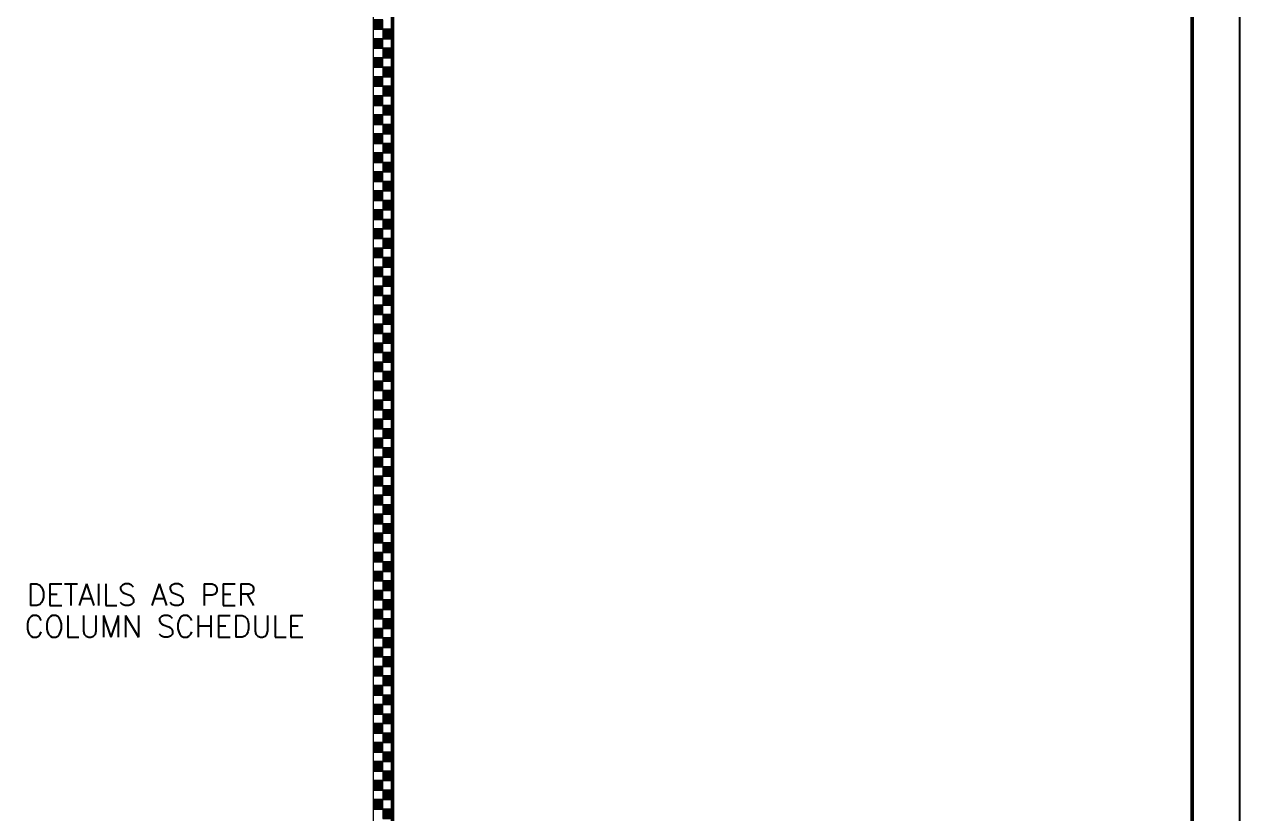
# Model space of a CAD drawing. Extents: x -200722 to 834823, y -494970 to 88783.
# Drawn here: x 301138 to 315183, y -155984 to -146853 of the extents above; entities that cross this region are included whole.
import ezdxf
from ezdxf.enums import TextEntityAlignment as Align

# ---------------------------------------------------------------- set-up
doc = ezdxf.new("R2010")
doc.units = 0
doc.header["$LTSCALE"] = 100
doc.header["$MEASUREMENT"] = 0
doc.layers.get('0').update_dxf_attribs({"linetype": 'CONTINUOUS'})
doc.layers.add('9_PRINT BOUNDARY_NON PRINT', color=32, linetype='CONTINUOUS', plot=False)
doc.layers.add('9_TITLE TEXT', color=7, linetype='CONTINUOUS', lineweight=20)
doc.layers.add('TEXT', color=2, linetype='CONTINUOUS')
doc.styles.get("Standard").update_dxf_attribs({"font": 'simplex.shx'})

# ---------------------------------------------------------------- blocks, each defined once
blk = doc.blocks.new('TITLE CHAIN')
at = {"layer": '9_TITLE TEXT'}
h = blk.add_hatch(color=256, dxfattribs=at)
h.dxf.hatch_style = 1
h.paths.add_polyline_path([(0, -255.62), (1, -255.62), (1, -254.62), (0, -254.62)])
h = blk.add_hatch(color=256, dxfattribs=at)
h.dxf.hatch_style = 1
h.paths.add_polyline_path([(0, -257.62), (1, -257.62), (1, -256.62), (0, -256.62)])
h = blk.add_hatch(color=256, dxfattribs=at)
h.dxf.hatch_style = 1
h.paths.add_polyline_path([(1, -256.62), (2, -256.62), (2, -255.62), (1, -255.62)])
h = blk.add_hatch(color=256, dxfattribs=at)
h.dxf.hatch_style = 1
h.paths.add_polyline_path([(1, -258.62), (2, -258.62), (2, -257.62), (1, -257.62)])
h = blk.add_hatch(color=256, dxfattribs=at)
h.dxf.hatch_style = 1
h.paths.add_polyline_path([(0, -259.62), (1, -259.62), (1, -258.62), (0, -258.62)])
h = blk.add_hatch(color=256, dxfattribs=at)
h.dxf.hatch_style = 1
h.paths.add_polyline_path([(1, -260.62), (2, -260.62), (2, -259.62), (1, -259.62)])
h = blk.add_hatch(color=256, dxfattribs=at)
h.dxf.hatch_style = 1
h.paths.add_polyline_path([(0, -261.62), (1, -261.62), (1, -260.62), (0, -260.62)])
h = blk.add_hatch(color=256, dxfattribs=at)
h.dxf.hatch_style = 1
h.paths.add_polyline_path([(1, -262.62), (2, -262.62), (2, -261.62), (1, -261.62)])
h = blk.add_hatch(color=256, dxfattribs=at)
h.dxf.hatch_style = 1
h.paths.add_polyline_path([(0, -263.62), (1, -263.62), (1, -262.62), (0, -262.62)])
h = blk.add_hatch(color=256, dxfattribs=at)
h.dxf.hatch_style = 1
h.paths.add_polyline_path([(1, -264.62), (2, -264.62), (2, -263.62), (1, -263.62)])
h = blk.add_hatch(color=256, dxfattribs=at)
h.dxf.hatch_style = 1
h.paths.add_polyline_path([(0, -265.62), (1, -265.62), (1, -264.62), (0, -264.62)])
h = blk.add_hatch(color=256, dxfattribs=at)
h.dxf.hatch_style = 1
h.paths.add_polyline_path([(0, -267.62), (1, -267.62), (1, -266.62), (0, -266.62)])
h = blk.add_hatch(color=256, dxfattribs=at)
h.dxf.hatch_style = 1
h.paths.add_polyline_path([(1, -266.62), (2, -266.62), (2, -265.62), (1, -265.62)])
h = blk.add_hatch(color=256, dxfattribs=at)
h.dxf.hatch_style = 1
h.paths.add_polyline_path([(1, -268.62), (2, -268.62), (2, -267.62), (1, -267.62)])
h = blk.add_hatch(color=256, dxfattribs=at)
h.dxf.hatch_style = 1
h.paths.add_polyline_path([(0, -269.62), (1, -269.62), (1, -268.62), (0, -268.62)])
h = blk.add_hatch(color=256, dxfattribs=at)
h.dxf.hatch_style = 1
h.paths.add_polyline_path([(0, -271.62), (1, -271.62), (1, -270.62), (0, -270.62)])
h = blk.add_hatch(color=256, dxfattribs=at)
h.dxf.hatch_style = 1
h.paths.add_polyline_path([(1, -270.62), (2, -270.62), (2, -269.62), (1, -269.62)])
h = blk.add_hatch(color=256, dxfattribs=at)
h.dxf.hatch_style = 1
h.paths.add_polyline_path([(1, -272.62), (2, -272.62), (2, -271.62), (1, -271.62)])
h = blk.add_hatch(color=256, dxfattribs=at)
h.dxf.hatch_style = 1
h.paths.add_polyline_path([(0, -273.62), (1, -273.62), (1, -272.62), (0, -272.62)])
h = blk.add_hatch(color=256, dxfattribs=at)
h.dxf.hatch_style = 1
h.paths.add_polyline_path([(1, -274.62), (2, -274.62), (2, -273.62), (1, -273.62)])
h = blk.add_hatch(color=256, dxfattribs=at)
h.dxf.hatch_style = 1
h.paths.add_polyline_path([(0, -275.62), (1, -275.62), (1, -274.62), (0, -274.62)])
h = blk.add_hatch(color=256, dxfattribs=at)
h.dxf.hatch_style = 1
h.paths.add_polyline_path([(1, -276.62), (2, -276.62), (2, -275.62), (1, -275.62)])
h = blk.add_hatch(color=256, dxfattribs=at)
h.dxf.hatch_style = 1
h.paths.add_polyline_path([(0, -277.62), (1, -277.62), (1, -276.62), (0, -276.62)])
h = blk.add_hatch(color=256, dxfattribs=at)
h.dxf.hatch_style = 1
h.paths.add_polyline_path([(1, -278.62), (2, -278.62), (2, -277.62), (1, -277.62)])
h = blk.add_hatch(color=256, dxfattribs=at)
h.dxf.hatch_style = 1
h.paths.add_polyline_path([(0, -279.62), (1, -279.62), (1, -278.62), (0, -278.62)])
h = blk.add_hatch(color=256, dxfattribs=at)
h.dxf.hatch_style = 1
h.paths.add_polyline_path([(0, -281.62), (1, -281.62), (1, -280.62), (0, -280.62)])
h = blk.add_hatch(color=256, dxfattribs=at)
h.dxf.hatch_style = 1
h.paths.add_polyline_path([(1, -280.62), (2, -280.62), (2, -279.62), (1, -279.62)])
h = blk.add_hatch(color=256, dxfattribs=at)
h.dxf.hatch_style = 1
h.paths.add_polyline_path([(1, -282.62), (2, -282.62), (2, -281.62), (1, -281.62)])
h = blk.add_hatch(color=256, dxfattribs=at)
h.dxf.hatch_style = 1
h.paths.add_polyline_path([(0, -283.62), (1, -283.62), (1, -282.62), (0, -282.62)])
h = blk.add_hatch(color=256, dxfattribs=at)
h.dxf.hatch_style = 1
h.paths.add_polyline_path([(0, -285.62), (1, -285.62), (1, -284.62), (0, -284.62)])
h = blk.add_hatch(color=256, dxfattribs=at)
h.dxf.hatch_style = 1
h.paths.add_polyline_path([(1, -284.62), (2, -284.62), (2, -283.62), (1, -283.62)])
h = blk.add_hatch(color=256, dxfattribs=at)
h.dxf.hatch_style = 1
h.paths.add_polyline_path([(1, -286.62), (2, -286.62), (2, -285.62), (1, -285.62)])
h = blk.add_hatch(color=256, dxfattribs=at)
h.dxf.hatch_style = 1
h.paths.add_polyline_path([(0, -287.62), (1, -287.62), (1, -286.62), (0, -286.62)])
h = blk.add_hatch(color=256, dxfattribs=at)
h.dxf.hatch_style = 1
h.paths.add_polyline_path([(1, -288.62), (2, -288.62), (2, -287.62), (1, -287.62)])
h = blk.add_hatch(color=256, dxfattribs=at)
h.dxf.hatch_style = 1
h.paths.add_polyline_path([(0, -289.62), (1, -289.62), (1, -288.62), (0, -288.62)])
h = blk.add_hatch(color=256, dxfattribs=at)
h.dxf.hatch_style = 1
h.paths.add_polyline_path([(1, -290.62), (2, -290.62), (2, -289.62), (1, -289.62)])
h = blk.add_hatch(color=256, dxfattribs=at)
h.dxf.hatch_style = 1
h.paths.add_polyline_path([(0, -291.62), (1, -291.62), (1, -290.62), (0, -290.62)])
h = blk.add_hatch(color=256, dxfattribs=at)
h.dxf.hatch_style = 1
h.paths.add_polyline_path([(1, -292.62), (2, -292.62), (2, -291.62), (1, -291.62)])
h = blk.add_hatch(color=256, dxfattribs=at)
h.dxf.hatch_style = 1
h.paths.add_polyline_path([(0, -293.62), (1, -293.62), (1, -292.62), (0, -292.62)])
h = blk.add_hatch(color=256, dxfattribs=at)
h.dxf.hatch_style = 1
h.paths.add_polyline_path([(1, -294.62), (2, -294.62), (2, -293.62), (1, -293.62)])
h = blk.add_hatch(color=256, dxfattribs=at)
h.dxf.hatch_style = 1
h.paths.add_polyline_path([(0, -295.62), (1, -295.62), (1, -294.62), (0, -294.62)])
h = blk.add_hatch(color=256, dxfattribs=at)
h.dxf.hatch_style = 1
h.paths.add_polyline_path([(1, -296.62), (2, -296.62), (2, -295.62), (1, -295.62)])
h = blk.add_hatch(color=256, dxfattribs=at)
h.dxf.hatch_style = 1
h.paths.add_polyline_path([(0, -297.62), (1, -297.62), (1, -296.62), (0, -296.62)])
h = blk.add_hatch(color=256, dxfattribs=at)
h.dxf.hatch_style = 1
h.paths.add_polyline_path([(0, -299.62), (1, -299.62), (1, -298.62), (0, -298.62)])
h = blk.add_hatch(color=256, dxfattribs=at)
h.dxf.hatch_style = 1
h.paths.add_polyline_path([(1, -298.62), (2, -298.62), (2, -297.62), (1, -297.62)])
h = blk.add_hatch(color=256, dxfattribs=at)
h.dxf.hatch_style = 1
h.paths.add_polyline_path([(1, -300.62), (2, -300.62), (2, -299.62), (1, -299.62)])
h = blk.add_hatch(color=256, dxfattribs=at)
h.dxf.hatch_style = 1
h.paths.add_polyline_path([(0, -301.62), (1, -301.62), (1, -300.62), (0, -300.62)])
h = blk.add_hatch(color=256, dxfattribs=at)
h.dxf.hatch_style = 1
h.paths.add_polyline_path([(1, -302.62), (2, -302.62), (2, -301.62), (1, -301.62)])
h = blk.add_hatch(color=256, dxfattribs=at)
h.dxf.hatch_style = 1
h.paths.add_polyline_path([(0, -303.62), (1, -303.62), (1, -302.62), (0, -302.62)])
h = blk.add_hatch(color=256, dxfattribs=at)
h.dxf.hatch_style = 1
h.paths.add_polyline_path([(1, -304.62), (2, -304.62), (2, -303.62), (1, -303.62)])
h = blk.add_hatch(color=256, dxfattribs=at)
h.dxf.hatch_style = 1
h.paths.add_polyline_path([(0, -305.62), (1, -305.62), (1, -304.62), (0, -304.62)])
h = blk.add_hatch(color=256, dxfattribs=at)
h.dxf.hatch_style = 1
h.paths.add_polyline_path([(1, -306.62), (2, -306.62), (2, -305.62), (1, -305.62)])
h = blk.add_hatch(color=256, dxfattribs=at)
h.dxf.hatch_style = 1
h.paths.add_polyline_path([(0, -307.62), (1, -307.62), (1, -306.62), (0, -306.62)])
h = blk.add_hatch(color=256, dxfattribs=at)
h.dxf.hatch_style = 1
h.paths.add_polyline_path([(1, -308.62), (2, -308.62), (2, -307.62), (1, -307.62)])
h = blk.add_hatch(color=256, dxfattribs=at)
h.dxf.hatch_style = 1
h.paths.add_polyline_path([(0, -309.62), (1, -309.62), (1, -308.62), (0, -308.62)])
h = blk.add_hatch(color=256, dxfattribs=at)
h.dxf.hatch_style = 1
h.paths.add_polyline_path([(1, -310.62), (2, -310.62), (2, -309.62), (1, -309.62)])
h = blk.add_hatch(color=256, dxfattribs=at)
h.dxf.hatch_style = 1
h.paths.add_polyline_path([(0, -311.62), (1, -311.62), (1, -310.62), (0, -310.62)])
h = blk.add_hatch(color=256, dxfattribs=at)
h.dxf.hatch_style = 1
h.paths.add_polyline_path([(0, -313.62), (1, -313.62), (1, -312.62), (0, -312.62)])
h = blk.add_hatch(color=256, dxfattribs=at)
h.dxf.hatch_style = 1
h.paths.add_polyline_path([(1, -312.62), (2, -312.62), (2, -311.62), (1, -311.62)])
h = blk.add_hatch(color=256, dxfattribs=at)
h.dxf.hatch_style = 1
h.paths.add_polyline_path([(1, -314.62), (2, -314.62), (2, -313.62), (1, -313.62)])
h = blk.add_hatch(color=256, dxfattribs=at)
h.dxf.hatch_style = 1
h.paths.add_polyline_path([(0, -315.62), (1, -315.62), (1, -314.62), (0, -314.62)])
h = blk.add_hatch(color=256, dxfattribs=at)
h.dxf.hatch_style = 1
h.paths.add_polyline_path([(0, -317.62), (1, -317.62), (1, -316.62), (0, -316.62)])
h = blk.add_hatch(color=256, dxfattribs=at)
h.dxf.hatch_style = 1
h.paths.add_polyline_path([(1, -316.62), (2, -316.62), (2, -315.62), (1, -315.62)])
h = blk.add_hatch(color=256, dxfattribs=at)
h.dxf.hatch_style = 1
h.paths.add_polyline_path([(1, -318.62), (2, -318.62), (2, -317.62), (1, -317.62)])
h = blk.add_hatch(color=256, dxfattribs=at)
h.dxf.hatch_style = 1
h.paths.add_polyline_path([(0, -319.62), (1, -319.62), (1, -318.62), (0, -318.62)])
h = blk.add_hatch(color=256, dxfattribs=at)
h.dxf.hatch_style = 1
h.paths.add_polyline_path([(1, -320.62), (2, -320.62), (2, -319.62), (1, -319.62)])
h = blk.add_hatch(color=256, dxfattribs=at)
h.dxf.hatch_style = 1
h.paths.add_polyline_path([(0, -321.62), (1, -321.62), (1, -320.62), (0, -320.62)])
h = blk.add_hatch(color=256, dxfattribs=at)
h.dxf.hatch_style = 1
h.paths.add_polyline_path([(1, -322.62), (2, -322.62), (2, -321.62), (1, -321.62)])
h = blk.add_hatch(color=256, dxfattribs=at)
h.dxf.hatch_style = 1
h.paths.add_polyline_path([(0, -323.62), (1, -323.62), (1, -322.62), (0, -322.62)])
h = blk.add_hatch(color=256, dxfattribs=at)
h.dxf.hatch_style = 1
h.paths.add_polyline_path([(1, -324.62), (2, -324.62), (2, -323.62), (1, -323.62)])
h = blk.add_hatch(color=256, dxfattribs=at)
h.dxf.hatch_style = 1
h.paths.add_polyline_path([(0, -325.62), (1, -325.62), (1, -324.62), (0, -324.62)])
h = blk.add_hatch(color=256, dxfattribs=at)
h.dxf.hatch_style = 1
h.paths.add_polyline_path([(0, -327.62), (1, -327.62), (1, -326.62), (0, -326.62)])
h = blk.add_hatch(color=256, dxfattribs=at)
h.dxf.hatch_style = 1
h.paths.add_polyline_path([(1, -326.62), (2, -326.62), (2, -325.62), (1, -325.62)])
h = blk.add_hatch(color=256, dxfattribs=at)
h.dxf.hatch_style = 1
h.paths.add_polyline_path([(1, -328.62), (2, -328.62), (2, -327.62), (1, -327.62)])
h = blk.add_hatch(color=256, dxfattribs=at)
h.dxf.hatch_style = 1
h.paths.add_polyline_path([(0, -329.62), (1, -329.62), (1, -328.62), (0, -328.62)])
h = blk.add_hatch(color=256, dxfattribs=at)
h.dxf.hatch_style = 1
h.paths.add_polyline_path([(0, -331.62), (1, -331.62), (1, -330.62), (0, -330.62)])
h = blk.add_hatch(color=256, dxfattribs=at)
h.dxf.hatch_style = 1
h.paths.add_polyline_path([(1, -330.62), (2, -330.62), (2, -329.62), (1, -329.62)])
h = blk.add_hatch(color=256, dxfattribs=at)
h.dxf.hatch_style = 1
h.paths.add_polyline_path([(1, -332.62), (2, -332.62), (2, -331.62), (1, -331.62)])
h = blk.add_hatch(color=256, dxfattribs=at)
h.dxf.hatch_style = 1
h.paths.add_polyline_path([(0, -333.62), (1, -333.62), (1, -332.62), (0, -332.62)])
h = blk.add_hatch(color=256, dxfattribs=at)
h.dxf.hatch_style = 1
h.paths.add_polyline_path([(1, -334.62), (2, -334.62), (2, -333.62), (1, -333.62)])
h = blk.add_hatch(color=256, dxfattribs=at)
h.dxf.hatch_style = 1
h.paths.add_polyline_path([(0, -335.62), (1, -335.62), (1, -334.62), (0, -334.62)])
h = blk.add_hatch(color=256, dxfattribs=at)
h.dxf.hatch_style = 1
h.paths.add_polyline_path([(1, -336.62), (2, -336.62), (2, -335.62), (1, -335.62)])
h = blk.add_hatch(color=256, dxfattribs=at)
h.dxf.hatch_style = 1
h.paths.add_polyline_path([(0, -337.62), (1, -337.62), (1, -336.62), (0, -336.62)])
h = blk.add_hatch(color=256, dxfattribs=at)
h.dxf.hatch_style = 1
h.paths.add_polyline_path([(1, -338.62), (2, -338.62), (2, -337.62), (1, -337.62)])
for p, q in [((0, -584), (0, 0)), ((2, -584), (2, 0))]:
    blk.add_line(p, q, dxfattribs=at)
for points in [[(0, -255.62), (1, -255.62), (1, -254.62), (0, -254.62)], [(0, -257.62), (1, -257.62), (1, -256.62), (0, -256.62)], [(1, -256.62), (2, -256.62), (2, -255.62), (1, -255.62)], [(1, -258.62), (2, -258.62), (2, -257.62), (1, -257.62)], [(0, -259.62), (1, -259.62), (1, -258.62), (0, -258.62)], [(1, -260.62), (2, -260.62), (2, -259.62), (1, -259.62)], [(0, -261.62), (1, -261.62), (1, -260.62), (0, -260.62)], [(1, -262.62), (2, -262.62), (2, -261.62), (1, -261.62)], [(0, -263.62), (1, -263.62), (1, -262.62), (0, -262.62)], [(1, -264.62), (2, -264.62), (2, -263.62), (1, -263.62)], [(0, -265.62), (1, -265.62), (1, -264.62), (0, -264.62)], [(0, -267.62), (1, -267.62), (1, -266.62), (0, -266.62)], [(1, -266.62), (2, -266.62), (2, -265.62), (1, -265.62)], [(1, -268.62), (2, -268.62), (2, -267.62), (1, -267.62)], [(0, -269.62), (1, -269.62), (1, -268.62), (0, -268.62)], [(0, -271.62), (1, -271.62), (1, -270.62), (0, -270.62)], [(1, -270.62), (2, -270.62), (2, -269.62), (1, -269.62)], [(1, -272.62), (2, -272.62), (2, -271.62), (1, -271.62)], [(0, -273.62), (1, -273.62), (1, -272.62), (0, -272.62)], [(1, -274.62), (2, -274.62), (2, -273.62), (1, -273.62)], [(0, -275.62), (1, -275.62), (1, -274.62), (0, -274.62)], [(1, -276.62), (2, -276.62), (2, -275.62), (1, -275.62)], [(0, -277.62), (1, -277.62), (1, -276.62), (0, -276.62)], [(1, -278.62), (2, -278.62), (2, -277.62), (1, -277.62)], [(0, -279.62), (1, -279.62), (1, -278.62), (0, -278.62)], [(0, -281.62), (1, -281.62), (1, -280.62), (0, -280.62)], [(1, -280.62), (2, -280.62), (2, -279.62), (1, -279.62)], [(1, -282.62), (2, -282.62), (2, -281.62), (1, -281.62)], [(0, -283.62), (1, -283.62), (1, -282.62), (0, -282.62)], [(0, -285.62), (1, -285.62), (1, -284.62), (0, -284.62)], [(1, -284.62), (2, -284.62), (2, -283.62), (1, -283.62)], [(1, -286.62), (2, -286.62), (2, -285.62), (1, -285.62)], [(0, -287.62), (1, -287.62), (1, -286.62), (0, -286.62)], [(1, -288.62), (2, -288.62), (2, -287.62), (1, -287.62)], [(0, -289.62), (1, -289.62), (1, -288.62), (0, -288.62)], [(1, -290.62), (2, -290.62), (2, -289.62), (1, -289.62)], [(0, -291.62), (1, -291.62), (1, -290.62), (0, -290.62)], [(1, -292.62), (2, -292.62), (2, -291.62), (1, -291.62)], [(0, -293.62), (1, -293.62), (1, -292.62), (0, -292.62)], [(1, -294.62), (2, -294.62), (2, -293.62), (1, -293.62)], [(0, -295.62), (1, -295.62), (1, -294.62), (0, -294.62)], [(1, -296.62), (2, -296.62), (2, -295.62), (1, -295.62)], [(0, -297.62), (1, -297.62), (1, -296.62), (0, -296.62)], [(0, -299.62), (1, -299.62), (1, -298.62), (0, -298.62)], [(1, -298.62), (2, -298.62), (2, -297.62), (1, -297.62)], [(1, -300.62), (2, -300.62), (2, -299.62), (1, -299.62)], [(0, -301.62), (1, -301.62), (1, -300.62), (0, -300.62)], [(1, -302.62), (2, -302.62), (2, -301.62), (1, -301.62)], [(0, -303.62), (1, -303.62), (1, -302.62), (0, -302.62)], [(1, -304.62), (2, -304.62), (2, -303.62), (1, -303.62)], [(0, -305.62), (1, -305.62), (1, -304.62), (0, -304.62)], [(1, -306.62), (2, -306.62), (2, -305.62), (1, -305.62)], [(0, -307.62), (1, -307.62), (1, -306.62), (0, -306.62)], [(1, -308.62), (2, -308.62), (2, -307.62), (1, -307.62)], [(0, -309.62), (1, -309.62), (1, -308.62), (0, -308.62)], [(1, -310.62), (2, -310.62), (2, -309.62), (1, -309.62)], [(0, -311.62), (1, -311.62), (1, -310.62), (0, -310.62)], [(0, -313.62), (1, -313.62), (1, -312.62), (0, -312.62)], [(1, -312.62), (2, -312.62), (2, -311.62), (1, -311.62)], [(1, -314.62), (2, -314.62), (2, -313.62), (1, -313.62)], [(0, -315.62), (1, -315.62), (1, -314.62), (0, -314.62)], [(0, -317.62), (1, -317.62), (1, -316.62), (0, -316.62)], [(1, -316.62), (2, -316.62), (2, -315.62), (1, -315.62)], [(1, -318.62), (2, -318.62), (2, -317.62), (1, -317.62)], [(0, -319.62), (1, -319.62), (1, -318.62), (0, -318.62)], [(1, -320.62), (2, -320.62), (2, -319.62), (1, -319.62)], [(0, -321.62), (1, -321.62), (1, -320.62), (0, -320.62)], [(1, -322.62), (2, -322.62), (2, -321.62), (1, -321.62)], [(0, -323.62), (1, -323.62), (1, -322.62), (0, -322.62)], [(1, -324.62), (2, -324.62), (2, -323.62), (1, -323.62)], [(0, -325.62), (1, -325.62), (1, -324.62), (0, -324.62)], [(0, -327.62), (1, -327.62), (1, -326.62), (0, -326.62)], [(1, -326.62), (2, -326.62), (2, -325.62), (1, -325.62)], [(1, -328.62), (2, -328.62), (2, -327.62), (1, -327.62)], [(0, -329.62), (1, -329.62), (1, -328.62), (0, -328.62)], [(0, -331.62), (1, -331.62), (1, -330.62), (0, -330.62)], [(1, -330.62), (2, -330.62), (2, -329.62), (1, -329.62)], [(1, -332.62), (2, -332.62), (2, -331.62), (1, -331.62)], [(0, -333.62), (1, -333.62), (1, -332.62), (0, -332.62)], [(1, -334.62), (2, -334.62), (2, -333.62), (1, -333.62)], [(0, -335.62), (1, -335.62), (1, -334.62), (0, -334.62)], [(1, -336.62), (2, -336.62), (2, -335.62), (1, -335.62)], [(0, -337.62), (1, -337.62), (1, -336.62), (0, -336.62)], [(1, -338.62), (2, -338.62), (2, -337.62), (1, -337.62)]]:
    blk.add_lwpolyline(points, close=True, dxfattribs=at)

msp = doc.modelspace()

# ---------------------------------------------------------------- linework, layer by layer
at = {"color": 18, "true_color": 0x000000}
msp.add_lwpolyline([(223222.7, -183032.7), (314632.7, -183032.7), (314632.7, -118792.7), (223222.7, -118792.7)], close=True, dxfattribs=at)
at = {"layer": '9_PRINT BOUNDARY_NON PRINT', "color": 18, "true_color": 0x000000}
msp.add_lwpolyline([(222672.7, -183582.7), (315182.7, -183582.7), (315182.7, -118242.7), (222672.7, -118242.7)], close=True, dxfattribs=at)
at = {"layer": '9_TITLE TEXT', "color": 18, "true_color": 0x000000}
msp.add_line((305172.7, -182331.4), (305172.7, -118792.7), dxfattribs=at)
at = {"layer": '9_TITLE TEXT', "color": 18, "lineweight": 50, "true_color": 0x000000}
msp.add_lwpolyline([(314632.7, -183032.7), (305392.7, -183032.7), (305392.7, -118792.7), (314632.7, -118792.6)], close=True, dxfattribs=at)
at = {"layer": '9_TITLE TEXT', "color": 18, "true_color": 0x000000}
msp.add_lwpolyline([(314632.7, -118792.7), (314632.7, -183032.7)], dxfattribs=at)

# ---------------------------------------------------------------- block references
at = {"color": 18, "true_color": 0x000000, "xscale": 110, "yscale": 110, "zscale": 110}
msp.add_blockref('TITLE CHAIN', (305172.7, -118792.7), dxfattribs=at)

# ---------------------------------------------------------------- texts
at = {"layer": 'TEXT', "color": 18, "true_color": 0x000000, "width": 0.99}
for s, p in [('DETAILS AS PER', (301167.8, -153451.7, -0.1)), ('COLUMN SCHEDULE', (301142, -153816.3, -0.1))]:
    msp.add_text(s, height=250, dxfattribs=at).set_placement(p, align=Align.MIDDLE_LEFT)

doc.saveas('drawing.dxf')
